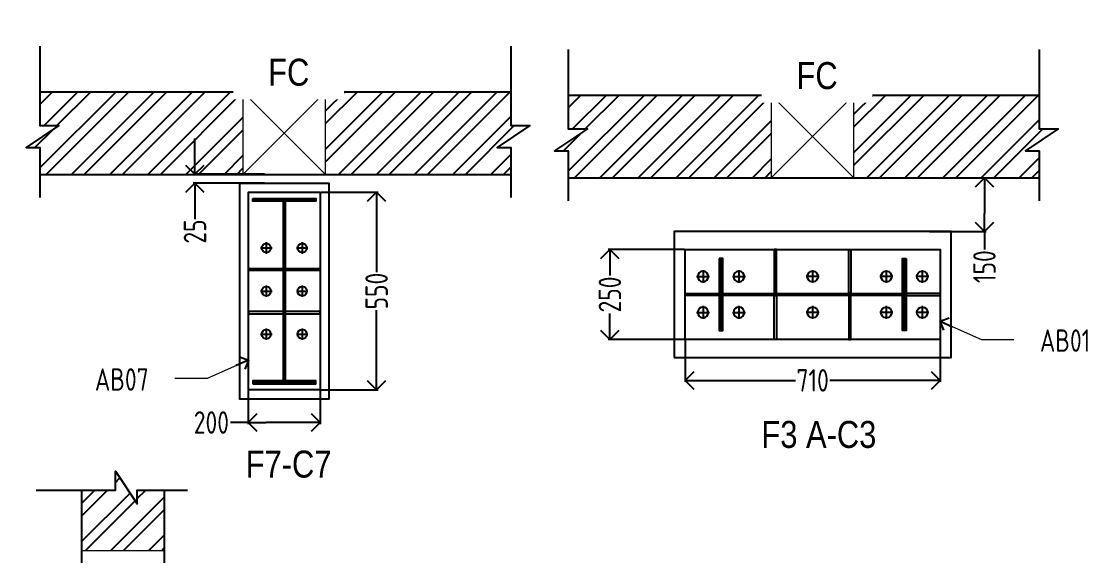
# Model space of a CAD drawing. Header units: inches. Extents: x -605 to 2991212, y -2872845 to 0.
# Drawn here: x 2436831 to 2448571, y -2391014 to -2385060 of the extents above; entities that cross this region are included whole.
import ezdxf
from ezdxf import colors
from ezdxf.entities.mleader import LeaderData, LeaderLine
from ezdxf.math import Vec2, Vec3

# ---------------------------------------------------------------- set-up
doc = ezdxf.new("R2010")
doc.units = ezdxf.units.IN
doc.header["$LTSCALE"] = 600
doc.header["$MEASUREMENT"] = 0
for name, color, linetype, lineweight in [('PV_TEXT_ROMANS', 7, 'Continuous', 0), ('rDIMension', 1, 'Continuous', 18), ('rRCC 2', 40, 'Continuous', 15)]:
    doc.layers.add(name, color=color, linetype=linetype, lineweight=lineweight)
doc.styles.add('DIM', font='geniso.shx', dxfattribs={"width": 0.85})
doc.styles.add('J.P', font='ARIALN.TTF')
doc.styles.add('TEXT3', font='geniso.shx')
doc.dimstyles.new('ST-150', dxfattribs={"dimscale": 75, "dimtxt": 3, "dimasz": 2, "dimexe": 0.18, "dimexo": 0.0625, "dimgap": 0.2, "dimtad": 0, "dimdec": 0, "dimlfac": 2, "dimzin": 0, "dimdsep": 46, "dimtxsty": 'DIM', "dimblk": 'OPEN90', "dimcen": 0.09, "dimclrd": 256, "dimclrt": 7, "dimadec": 0, "dimazin": 0, "dimtfac": 1, "dimtdec": 0, "dimtofl": 0, "dimtmove": 0, "dimatfit": 3, "dimldrblk": 'OPEN90', "dimfxl": 1, "dimtolj": 1, "dimtzin": 0, "dimlwd": -1, "dimarcsym": 0})
doc.dimstyles.new('ST-25', dxfattribs={"dimscale": 100, "dimtxt": 2.5, "dimasz": 2, "dimexe": 0.18, "dimexo": 0.0625, "dimgap": 0.2, "dimtad": 0, "dimdec": 0, "dimlfac": 0.25, "dimzin": 0, "dimdsep": 46, "dimtxsty": 'DIM', "dimblk": 'OPEN90', "dimcen": 0.09, "dimclrd": 256, "dimclrt": 7, "dimadec": 0, "dimazin": 0, "dimtfac": 1, "dimtdec": 0, "dimtofl": 0, "dimtmove": 0, "dimatfit": 3, "dimldrblk": 'OPEN90', "dimfxl": 1, "dimtolj": 1, "dimtzin": 0, "dimlwd": -1, "dimarcsym": 0})
pattern_1 = [(45, (-2450080.77, 2026476.85), (-212.132034, 212.132034), []), (45, (-2449939.35, 2026476.85), (-212.132034, 212.132034), [])]
pattern_2 = [(45, (-2444200.1, 2026439.5), (-212.132034, 212.132034), []), (45, (-2444058.68, 2026439.5), (-212.132034, 212.132034), [])]

# ---------------------------------------------------------------- blocks, each defined once
blk = doc.blocks.new('_DotBlank')
at = {"color": 0, "linetype": 'ByBlock', "lineweight": -2}
blk.add_line((-0.5, 0), (-1, 0), dxfattribs=at)
blk.add_circle((0, 0), 0.5, dxfattribs=at)
blk = doc.blocks.new('_Open90')
at = {"color": 0, "linetype": 'ByBlock', "lineweight": -2}
for p, q in [((0, 0), (-1, 0)), ((-0.5, 0.5), (0, 0)), ((0, 0), (-0.5, -0.5))]:
    blk.add_line(p, q, dxfattribs=at)
blk = doc.blocks.new('*D908')
at = {"color": 1, "linetype": 'ByBlock'}
for p, q in [((2438766, -2386566), (2438766, -2386366)), ((2438766, -2387066), (2438766, -2387266))]:
    blk.add_line(p, q, dxfattribs=at)
at = {"color": 0, "linetype": 'ByBlock', "lineweight": -2}
for p, q in [((2439541, -2386766), (2438748, -2386766)), ((2439541, -2386866), (2438748, -2386866))]:
    blk.add_line(p, q, dxfattribs=at)
at = {"layer": 'Defpoints', "color": 0, "linetype": 'ByBlock'}
for p in [(2439547, -2386766), (2438766, -2386866), (2439547, -2386866)]:
    blk.add_point(p, dxfattribs=at)
at = {"color": 1, "linetype": 'ByBlock', "xscale": 200, "yscale": 200, "zscale": 200}
for p, rotation in [((2438766, -2386766), 270), ((2438766, -2386866), 90)]:
    blk.add_blockref('_Open90', p, dxfattribs=dict(at, rotation=rotation))
at = {"color": 7, "linetype": 'ByBlock', "insert": (2438766, -2387403), "char_height": 250, "attachment_point": 5, "rotation": 90, "style": 'DIM'}
blk.add_mtext('\\A1;25', dxfattribs=at)
blk = doc.blocks.new('*D910')
at = {"color": 0, "linetype": 'ByBlock', "lineweight": -2}
for p, q in [((2439360, -2389173), (2439360, -2389547)), ((2440160, -2389173), (2440160, -2389547))]:
    blk.add_line(p, q, dxfattribs=at)
at = {"color": 1, "linetype": 'ByBlock'}
for p, q in [((2439360, -2389529), (2439160, -2389529)), ((2439960, -2389529), (2439560, -2389529))]:
    blk.add_line(p, q, dxfattribs=at)
at = {"layer": 'Defpoints', "color": 0, "linetype": 'ByBlock'}
for p in [(2439360, -2389166), (2440160, -2389166), (2439360, -2389529)]:
    blk.add_point(p, dxfattribs=at)
at = {"color": 1, "linetype": 'ByBlock', "xscale": 200, "yscale": 200, "zscale": 200, "rotation": 180}
blk.add_blockref('_Open90', (2439360, -2389529), dxfattribs=at)
at = {"color": 1, "linetype": 'ByBlock', "xscale": 200, "yscale": 200, "zscale": 200}
blk.add_blockref('_Open90', (2440160, -2389529), dxfattribs=at)
at = {"color": 7, "linetype": 'ByBlock', "insert": (2438949, -2389529), "char_height": 250, "attachment_point": 5, "style": 'DIM'}
blk.add_mtext('\\A1;200', dxfattribs=at)
blk = doc.blocks.new('*D911')
at = {"color": 0, "linetype": 'ByBlock', "lineweight": -2}
for p, q in [((2440167, -2386966), (2440806, -2386966)), ((2440167, -2389166), (2440806, -2389166))]:
    blk.add_line(p, q, dxfattribs=at)
at = {"color": 1, "linetype": 'ByBlock'}
for p, q in [((2440788, -2387166), (2440788, -2387855)), ((2440788, -2388966), (2440788, -2388278))]:
    blk.add_line(p, q, dxfattribs=at)
at = {"layer": 'Defpoints', "color": 0, "linetype": 'ByBlock'}
for p in [(2440160, -2386966), (2440788, -2386966), (2440160, -2389166)]:
    blk.add_point(p, dxfattribs=at)
at = {"color": 1, "linetype": 'ByBlock', "xscale": 200, "yscale": 200, "zscale": 200}
for p, rotation in [((2440788, -2386966), 90), ((2440788, -2389166), 270)]:
    blk.add_blockref('_Open90', p, dxfattribs=dict(at, rotation=rotation))
at = {"color": 7, "linetype": 'ByBlock', "insert": (2440788, -2388066), "char_height": 250, "attachment_point": 5, "rotation": 90, "style": 'DIM'}
blk.add_mtext('\\A1;550', dxfattribs=at)
blk = doc.blocks.new('*D912')
at = {"color": 0, "linetype": 'ByBlock', "lineweight": -2}
for p, q in [((2446942, -2386804), (2447571, -2386804)), ((2446942, -2387404), (2447571, -2387404))]:
    blk.add_line(p, q, dxfattribs=at)
at = {"color": 1, "linetype": 'ByBlock'}
for p, q in [((2447553, -2387004), (2447553, -2387204)), ((2447553, -2387404), (2447553, -2387604))]:
    blk.add_line(p, q, dxfattribs=at)
at = {"layer": 'Defpoints', "color": 0, "linetype": 'ByBlock'}
for p in [(2446936, -2386804), (2446936, -2387404), (2447553, -2387404)]:
    blk.add_point(p, dxfattribs=at)
at = {"color": 1, "linetype": 'ByBlock', "xscale": 200, "yscale": 200, "zscale": 200}
for p, rotation in [((2447553, -2386804), 90), ((2447553, -2387404), 270)]:
    blk.add_blockref('_Open90', p, dxfattribs=dict(at, rotation=rotation))
at = {"color": 7, "linetype": 'ByBlock', "insert": (2447553, -2387794), "char_height": 250, "attachment_point": 5, "rotation": 90, "style": 'DIM'}
blk.add_mtext('\\A1;150', dxfattribs=at)
blk = doc.blocks.new('*D913')
at = {"color": 0, "linetype": 'ByBlock', "lineweight": -2}
for p, q in [((2444221, -2388610), (2444221, -2389078)), ((2447061, -2388610), (2447061, -2389078))]:
    blk.add_line(p, q, dxfattribs=at)
at = {"color": 1, "linetype": 'ByBlock'}
for p, q in [((2444421, -2389060), (2445451, -2389060)), ((2446861, -2389060), (2445831, -2389060))]:
    blk.add_line(p, q, dxfattribs=at)
at = {"layer": 'Defpoints', "color": 0, "linetype": 'ByBlock'}
for p in [(2444221, -2388604), (2447061, -2388604), (2444221, -2389060)]:
    blk.add_point(p, dxfattribs=at)
at = {"color": 1, "linetype": 'ByBlock', "xscale": 200, "yscale": 200, "zscale": 200, "rotation": 180}
blk.add_blockref('_Open90', (2444221, -2389060), dxfattribs=at)
at = {"color": 1, "linetype": 'ByBlock', "xscale": 200, "yscale": 200, "zscale": 200}
blk.add_blockref('_Open90', (2447061, -2389060), dxfattribs=at)
at = {"color": 7, "linetype": 'ByBlock', "insert": (2445641, -2389060), "char_height": 250, "attachment_point": 5, "style": 'DIM'}
blk.add_mtext('\\A1;710', dxfattribs=at)
blk = doc.blocks.new('*D914')
at = {"color": 0, "linetype": 'ByBlock', "lineweight": -2}
for p, q in [((2444215, -2387604), (2443366, -2387604)), ((2444215, -2388604), (2443366, -2388604))]:
    blk.add_line(p, q, dxfattribs=at)
at = {"color": 1, "linetype": 'ByBlock'}
for p, q in [((2443384, -2387804), (2443384, -2387892)), ((2443384, -2388404), (2443384, -2388315))]:
    blk.add_line(p, q, dxfattribs=at)
at = {"layer": 'Defpoints', "color": 0, "linetype": 'ByBlock'}
for p in [(2444221, -2387604), (2443384, -2388604), (2444221, -2388604)]:
    blk.add_point(p, dxfattribs=at)
at = {"color": 1, "linetype": 'ByBlock', "xscale": 200, "yscale": 200, "zscale": 200}
for p, rotation in [((2443384, -2387604), 90), ((2443384, -2388604), 270)]:
    blk.add_blockref('_Open90', p, dxfattribs=dict(at, rotation=rotation))
at = {"color": 7, "linetype": 'ByBlock', "insert": (2443384, -2388104), "char_height": 250, "attachment_point": 5, "rotation": 90, "style": 'DIM'}
blk.add_mtext('\\A1;250', dxfattribs=at)
blk = doc.blocks.new('REGRTUT')
at = {"color": 1}
for points in [[(2511763.5, 110595.2), (2511795.5, 110595.2)], [(2511779.5, 110611.2), (2511779.5, 110579.2)]]:
    blk.add_lwpolyline(points, dxfattribs=at)
blk.add_circle((2511779.5, 110595.2), 13)
blk = doc.blocks.new('RETRYRT')
h = blk.add_hatch()
h.set_pattern_fill('ANSI31', color=256)
h.set_pattern_definition([(45, (2515427.5137, 105157.1353), (-2.245064, 2.245064), [])])
h.paths.add_polyline_path([(2511832, 110695.2), (2511832, 110195.2), (2511827, 110195.2), (2511827, 110695.2)])
h.paths.add_polyline_path([(2511742, 110703.2), (2511917, 110703.2), (2511917, 110695.2), (2511742, 110695.2)])
h.paths.add_polyline_path([(2511742, 110187.2), (2511917, 110187.2), (2511917, 110195.2), (2511742, 110195.2)])
at = {"color": 3}
blk.add_lwpolyline([(2511929.5, 110720.2), (2511929.5, 110170.2), (2511729.5, 110170.2), (2511729.5, 110720.2)], close=True, dxfattribs=at)
at = {"color": 6}
for points in [[(2511742, 110703.2), (2511917, 110703.2), (2511917, 110695.2), (2511742, 110695.2)], [(2511832, 110695.2), (2511832, 110195.2), (2511827, 110195.2), (2511827, 110695.2)], [(2511742, 110187.2), (2511917, 110187.2), (2511917, 110195.2), (2511742, 110195.2)]]:
    blk.add_lwpolyline(points, close=True, dxfattribs=at)
at = {"color": 5}
for points in [[(2511729.5, 110508.2), (2511827, 110508.2), (2511827, 110502.2), (2511729.5, 110502.2)], [(2511832, 110508.2), (2511929.5, 110508.2), (2511929.5, 110502.2), (2511832, 110502.2)], [(2511729.5, 110382.2), (2511827, 110382.2), (2511827, 110388.2), (2511729.5, 110388.2)], [(2511832, 110382.2), (2511929.5, 110382.2), (2511929.5, 110388.2), (2511832, 110388.2)]]:
    blk.add_lwpolyline(points, close=True, dxfattribs=at)
for p in [(0, -30), (100, -30), (0, -150), (100, -150), (0, -270), (100, -270)]:
    blk.add_blockref('REGRTUT', p)
blk = doc.blocks.new('TJYT')
at = {"color": 1}
for points in [[(2361075.7, 115849.4), (2361111.7, 115849.4)], [(2361093.7, 115867.4), (2361093.7, 115831.4)]]:
    blk.add_lwpolyline(points, dxfattribs=at)
blk.add_circle((2361093.7, 115849.4), 15)
blk = doc.blocks.new('FGRTYT')
h = blk.add_hatch()
h.set_pattern_fill('ANSI31', color=256, angle=180, style=0)
h.set_pattern_definition([(225, (196603.9496, 188610.3968), (2.2450640303, -2.2450640303), [])])
h.paths.add_polyline_path([(2360605, 116119.3), (2360605, 115619.3), (2360600, 115619.3), (2360600, 116119.3)])
h.paths.add_polyline_path([(2360502.5, 115609.3), (2360702.5, 115609.3), (2360702.5, 115619.3), (2360502.5, 115619.3)])
h.paths.add_polyline_path([(2360502.5, 116129.3), (2360702.5, 116129.3), (2360702.5, 116119.3), (2360502.5, 116119.3)])
at = {"color": 3}
blk.add_lwpolyline([(2360727.5, 116224.3), (2360727.5, 115514.3), (2360477.5, 115514.3), (2360477.5, 116224.3)], close=True, dxfattribs=at)
at = {"color": 5}
for points in [[(2360605.5, 116129.3), (2360605.5, 116224.3), (2360599.5, 116224.3), (2360599.5, 116129.3)], [(2360600, 115969.9), (2360477.5, 115969.9), (2360477.5, 115975.9), (2360600, 115975.9)], [(2360605, 115969.9), (2360727.5, 115969.9), (2360727.5, 115975.9), (2360605, 115975.9)], [(2360600, 115768.6), (2360477.5, 115768.6), (2360477.5, 115762.6), (2360600, 115762.6)], [(2360605, 115768.6), (2360727.5, 115768.6), (2360727.5, 115762.6), (2360605, 115762.6)], [(2360605.5, 115609.3), (2360605.5, 115514.3), (2360599.5, 115514.3), (2360599.5, 115609.3)]]:
    blk.add_lwpolyline(points, close=True, dxfattribs=at)
at = {"color": 6}
for points in [[(2360502.5, 116129.3), (2360702.5, 116129.3), (2360702.5, 116119.3), (2360502.5, 116119.3)], [(2360605, 116119.3), (2360605, 115619.3), (2360600, 115619.3), (2360600, 116119.3)], [(2360502.5, 115609.3), (2360702.5, 115609.3), (2360702.5, 115619.3), (2360502.5, 115619.3)]]:
    blk.add_lwpolyline(points, close=True, dxfattribs=at)
for p in [(-541.2, 324.9), (-441.2, 324.9), (-541.2, 224.9), (-441.2, 224.9), (-541.2, 19.9), (-441.2, 19.9)]:
    blk.add_blockref('TJYT', p)
at = {"xscale": -1, "rotation": 180}
for p in [(-541.2, 231513.6), (-541.2, 231513.6), (-441.2, 231513.6), (-441.2, 231513.6), (-541.2, 231413.6), (-441.2, 231413.6)]:
    blk.add_blockref('TJYT', p, dxfattribs=at)

msp = doc.modelspace()

# ---------------------------------------------------------------- hatches: boundary and pattern name
at = {"linetype": 'ByBlock', "transparency": 33554687}
h = msp.add_hatch(dxfattribs=at)
h.set_pattern_fill('ANSI32', color=8, scale=800)
h.set_pattern_definition(pattern_1)
h.paths.add_polyline_path([(2436889, -2386466.5), (2437252.6, -2386222.7), (2437041, -2386222.7), (2437041, -2385846.5), (2439300.3, -2385846.5), (2439300.3, -2386766.5), (2437041, -2386766.5), (2437041, -2386466.5)])
h = msp.add_hatch(dxfattribs=at)
h.set_pattern_fill('ANSI32', color=8, scale=800, angle=180)
h.set_pattern_definition(pattern_1)
h.paths.add_polyline_path([(2442128.3, -2386466.5), (2442492, -2386222.7), (2442280.3, -2386222.7), (2442280.3, -2385846.5), (2440220.3, -2385846.5), (2440220.3, -2386766.5), (2442280.3, -2386766.5), (2442280.3, -2386466.5)])
h = msp.add_hatch(dxfattribs=at)
h.set_pattern_fill('ANSI32', color=8, scale=800)
h.set_pattern_definition(pattern_2)
h.paths.add_polyline_path([(2442769.7, -2386503.8), (2443133.3, -2386260.1), (2442921.7, -2386260.1), (2442921.7, -2385883.8), (2445181, -2385883.8), (2445181, -2386803.8), (2442921.7, -2386803.8), (2442921.7, -2386503.8)])
h = msp.add_hatch(dxfattribs=at)
h.set_pattern_fill('ANSI32', color=8, scale=800, angle=180)
h.set_pattern_definition(pattern_2)
h.paths.add_polyline_path([(2448009, -2386503.8), (2448372.6, -2386260.1), (2448161, -2386260.1), (2448161, -2385883.8), (2446101, -2385883.8), (2446101, -2386803.8), (2448161, -2386803.8), (2448161, -2386503.8)])

# ---------------------------------------------------------------- linework, layer by layer
at = {"color": 8, "linetype": 'ByBlock'}
for points in [[(2437041, -2385339), (2437041, -2386222.7), (2437252.6, -2386222.7), (2436889, -2386466.5), (2437041, -2386466.5), (2437041, -2387025.1)], [(2442280.3, -2385339), (2442280.3, -2386222.7), (2442492, -2386222.7), (2442128.3, -2386466.5), (2442280.3, -2386466.5), (2442280.3, -2387025.1)], [(2442921.7, -2385376.3), (2442921.7, -2386260.1), (2443133.3, -2386260.1), (2442769.7, -2386503.8), (2442921.7, -2386503.8), (2442921.7, -2387062.5)], [(2448161, -2385376.3), (2448161, -2386260.1), (2448372.6, -2386260.1), (2448009, -2386503.8), (2448161, -2386503.8), (2448161, -2387062.5)], [(2437041, -2385846.5), (2442280.3, -2385846.5)], [(2442921.7, -2385883.8), (2448161, -2385883.8)], [(2437041, -2386766.5), (2442280.3, -2386766.5)], [(2442921.7, -2386803.8), (2448161, -2386803.8)]]:
    msp.add_lwpolyline(points, dxfattribs=at)
at = {"color": 3, "linetype": 'ByBlock'}
for points in [[(2439260.3, -2386866.5), (2439260.3, -2389266.5), (2440260.3, -2389266.5), (2440260.3, -2386866.5)], [(2444101, -2388803.8), (2447181, -2388803.8), (2447181, -2387403.8), (2444101, -2387403.8)]]:
    msp.add_lwpolyline(points, close=True, dxfattribs=at)
at = {"layer": 'rRCC 2', "color": 6}
for p, q in [((2440220.3, -2385846.5), (2439300.3, -2386766.5)), ((2440220.3, -2386766.5), (2439300.3, -2385846.5)), ((2446101, -2385883.8), (2445181, -2386803.8)), ((2446101, -2386803.8), (2445181, -2385883.8))]:
    msp.add_line(p, q, dxfattribs=at)
for points in [[(2440220.3, -2385846.5), (2439300.3, -2385846.5), (2439300.3, -2386766.5), (2440220.3, -2386766.5)], [(2446101, -2385883.8), (2445181, -2385883.8), (2445181, -2386803.8), (2446101, -2386803.8)], [(2437504.5, -2390953.1), (2438424.5, -2390953.1), (2438424.5, -2392753.1), (2437504.5, -2392753.1)]]:
    msp.add_lwpolyline(points, close=True, dxfattribs=at)

# ---------------------------------------------------------------- block references
at = {"xscale": 4, "yscale": 4, "zscale": 4}
for name, p, rotation in [('RETRYRT', (-7607557.8, -2829847.1), 360), ('FGRTYT', (1982164, 7054306.2), 270)]:
    msp.add_blockref(name, p, dxfattribs=dict(at, rotation=rotation))

# ---------------------------------------------------------------- texts
at = {"layer": 'PV_TEXT_ROMANS', "insert": (2433783.4, -2389842.1), "char_height": 300, "width": 12049.078, "attachment_point": 1, "style": 'J.P', "bg_fill": 2}
msp.add_mtext('\\pxqc;F7-C7', dxfattribs=at)
at = {"layer": 'rDIMension', "color": 7, "char_height": 250, "style": 'DIM', "bg_fill": 2}
for s, insert, attachment_point in [('\\pxqc;AB01', (2448170.4, -2388617.5), 4), ('\\pxqc;AB07', (2438250.9, -2389050.8), 6)]:
    msp.add_mtext(s, dxfattribs=dict(at, insert=insert, attachment_point=attachment_point))

# ---------------------------------------------------------------- dimensions: what is measured, and where the dimension line sits
at = {"color": 1, "linetype": 'ByBlock'}
for base, p1, p2, picture, middle in [((2438766, -2386866.5), (2439547, -2386766.5), (2439547, -2386866.5), '*D908', (2438766, -2387403.4)), ((2447552.6, -2387403.8), (2446935.5, -2386803.8), (2446935.5, -2387403.8), '*D912', (2447552.6, -2387793.9)), ((2440788.1, -2386966.5), (2440160.3, -2389166.5), (2440160.3, -2386966.5), '*D911', (2440788.1, -2388066.5)), ((2443383.5, -2388603.8), (2444221, -2387603.8), (2444221, -2388603.8), '*D914', (2443383.5, -2388103.8))]:
    dim = msp.add_linear_dim(base=base, p1=p1, p2=p2, angle=90, dimstyle='ST-25', override={"dimblk": 'Open90', "dimclrd": 1}, dxfattribs=at)
    dim.commit()
    dim.dimension.update_dxf_attribs({"geometry": picture, "text_midpoint": middle})
dim = msp.add_linear_dim(base=(2444221, -2389059.8), p1=(2447061, -2388603.8), p2=(2444221, -2388603.8), dimstyle='ST-25', override={"dimblk": 'Open90', "dimclrd": 1}, dxfattribs=at)
dim.commit()
dim.dimension.update_dxf_attribs({"geometry": '*D913', "text_midpoint": (2445641, -2389059.8)})

# ---------------------------------------------------------------- leaders
at = {"layer": 'rRCC 2', "annotation_type": 0, "has_hookline": 1, "hookline_direction": 0}
msp.add_leader([(2447061, -2388402.1), (2447521.2, -2388604.6), (2447879.4, -2388604.6)], dimstyle='ST-150', dxfattribs=at)
at = {"layer": 'rRCC 2', "annotation_type": 0, "has_hookline": 1, "hookline_direction": 0, "horizontal_direction": (-1, 0, 0)}
msp.add_leader([(2439360.3, -2388835.4), (2438900.2, -2389037.8), (2438541.9, -2389037.8)], dimstyle='ST-150', dxfattribs=at)
at = {"layer": 'rRCC 2', "color": 7}
ml = msp.add_multileader_mtext('Standard', dxfattribs=at)
ml.set_content('\\A1;\\W0.85;(a)4-12# ', color=7, style='TEXT3')
ml.set_leader_properties(color=256, linetype='ByLayer', lineweight=-1)
ml.set_arrow_properties(name='DOTBLANK')
ml.build(insert=Vec2(0, 0))
ml.multileader.update_dxf_attribs({"text_top_attachment_type": 0, "text_bottom_attachment_type": 0, "dogleg_length": 7.47, "arrow_head_size": 187.5, "scale": 75})
ctx = ml.context
ctx.base_point, ctx.scale, ctx.char_height, ctx.arrow_head_size, ctx.landing_gap_size, ctx.plane_origin = Vec3(2449102.6, -2386705.8), 75, 250, 187.5, 6.75, Vec3(2444752.6, -2386753.7)
ctx.text_align_type = 2
notes = []
notes.append((ctx, [(0, (0, 0, 0), (0, 0), (1, 0), 1, [])]))
ctx.mtext.insert, ctx.mtext.alignment, ctx.mtext.flow_direction = Vec3(2450129.2, -2386574.5), 3, 5
for ctx, leaders in notes:
    for number, flags, end, landing, length, lines in leaders:
        leader = LeaderData()
        leader.index, (leader.has_last_leader_line, leader.has_dogleg_vector, leader.attachment_direction) = number, flags
        leader.last_leader_point, leader.dogleg_vector, leader.dogleg_length = Vec3(end), Vec3(landing), length
        for number, points, colour, breaks in lines:
            line = LeaderLine()
            line.index, line.vertices, line.color, line.breaks = number, Vec3.list(points), colors.encode_raw_color(colour), breaks
            leader.lines.append(line)
        ctx.leaders.append(leader)

# ---------------------------------------------------------------- next in the draw order: linework, layer by layer
at = {"color": 8, "linetype": 'ByBlock'}
for points in [[(2437504.5, -2390282.6), (2437504.5, -2394977.8)], [(2438424.5, -2390282.6), (2438424.5, -2394977.8)]]:
    msp.add_lwpolyline(points, dxfattribs=at)

# ---------------------------------------------------------------- next in the draw order: texts
at = {"layer": 'PV_TEXT_ROMANS', "char_height": 300, "attachment_point": 1, "style": 'J.P', "bg_fill": 2}
for s, insert, width in [('\\pxqc;FC', (2439344.5, -2385479.4), 930.754), ('\\pxqc;FC', (2445225.2, -2385516.8), 930.754), ('\\pxqc;F5 A-C5', (2427531.1, -2389677.9), 12049.078)]:
    msp.add_mtext(s, dxfattribs=dict(at, insert=insert, width=width))

# ---------------------------------------------------------------- next in the draw order: hatches: boundary and pattern name
at = {"linetype": 'ByBlock', "transparency": 33554687}
h = msp.add_hatch(dxfattribs=at)
h.set_pattern_fill('ANSI32', color=8, scale=800)
h.set_pattern_definition([(45, (-2453910.22, 2022690.2), (-212.132034, 212.132034), []), (45, (-2453768.8, 2022690.2), (-212.132034, 212.132034), [])])
h.paths.add_polyline_path([(2437504.5, -2390953.1), (2438424.5, -2390953.1), (2438424.5, -2390282.6), (2438124.6, -2390282.6), (2438124.6, -2390434.6), (2437880.8, -2390071), (2437880.8, -2390282.6), (2437504.5, -2390282.6)])

# ---------------------------------------------------------------- next in the draw order: linework, layer by layer
at = {"color": 8, "linetype": 'ByBlock'}
msp.add_lwpolyline([(2436997, -2390282.6), (2437880.8, -2390282.6), (2437880.8, -2390071), (2438124.6, -2390434.6), (2438124.6, -2390282.6), (2438683.2, -2390282.6)], dxfattribs=at)

# ---------------------------------------------------------------- next in the draw order: texts
at = {"layer": 'PV_TEXT_ROMANS', "insert": (2439685.9, -2389511.8), "char_height": 300, "width": 12049.078, "attachment_point": 1, "style": 'J.P', "bg_fill": 2}
msp.add_mtext('\\pxqc;F3 A-C3', dxfattribs=at)

# ---------------------------------------------------------------- next in the draw order: dimensions: what is measured, and where the dimension line sits
at = {"color": 1, "linetype": 'ByBlock'}
dim = msp.add_linear_dim(base=(2439360.3, -2389528.6), p1=(2440160.3, -2389166.5), p2=(2439360.3, -2389166.5), dimstyle='ST-25', override={"dimblk": 'Open90', "dimclrd": 1}, dxfattribs=at)
dim.commit()
dim.dimension.update_dxf_attribs({"geometry": '*D910', "text_midpoint": (2438949, -2389528.6)})

# ---------------------------------------------------------------- next in the draw order: leaders
at = {"layer": 'rRCC 2', "color": 7}
ml = msp.add_multileader_mtext('Standard', dxfattribs=at)
ml.set_content('\\A1;\\W0.85;(a)4-12# ', color=7, style='TEXT3')
ml.set_leader_properties(color=256, linetype='ByLayer', lineweight=-1)
ml.set_arrow_properties(name='DOTBLANK')
ml.build(insert=Vec2(0, 0))
ml.multileader.update_dxf_attribs({"text_top_attachment_type": 0, "text_bottom_attachment_type": 0, "dogleg_length": 7.47, "arrow_head_size": 187.5, "scale": 75})
ctx = ml.context
ctx.base_point, ctx.scale, ctx.char_height, ctx.arrow_head_size, ctx.landing_gap_size, ctx.plane_origin = Vec3(2474235.5, -2625457.1), 75, 250, 187.5, 6.75, Vec3(2469885.5, -2625505)
ctx.text_align_type = 2
notes = []
notes.append((ctx, [(0, (0, 0, 0), (0, 0), (1, 0), 1, [])]))
ctx.mtext.insert, ctx.mtext.alignment, ctx.mtext.flow_direction = Vec3(2475262.2, -2625325.8), 3, 5
for ctx, leaders in notes:
    for number, flags, end, landing, length, lines in leaders:
        leader = LeaderData()
        leader.index, (leader.has_last_leader_line, leader.has_dogleg_vector, leader.attachment_direction) = number, flags
        leader.last_leader_point, leader.dogleg_vector, leader.dogleg_length = Vec3(end), Vec3(landing), length
        for number, points, colour, breaks in lines:
            line = LeaderLine()
            line.index, line.vertices, line.color, line.breaks = number, Vec3.list(points), colors.encode_raw_color(colour), breaks
            leader.lines.append(line)
        ctx.leaders.append(leader)

doc.saveas('drawing.dxf')
